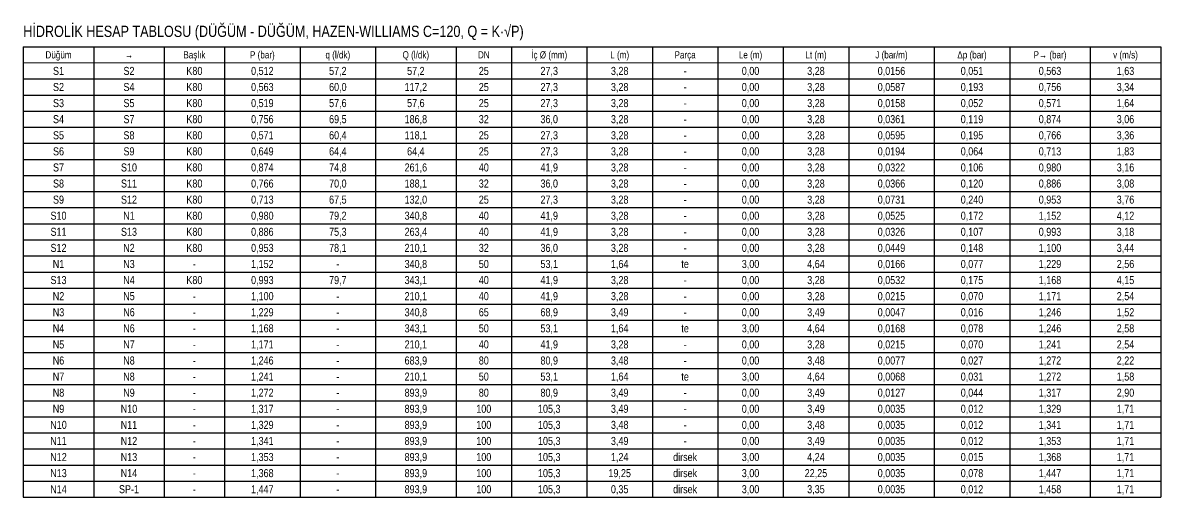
# Model space of a CAD drawing. Header units: centimetres. Extents: x 0 to 9130, y -568 to 3288.
# Drawn here: x 8000 to 9130, y 2052 to 2524 of the extents above; entities that cross this region are included whole.
import ezdxf
from ezdxf.enums import TextEntityAlignment as Align

# ---------------------------------------------------------------- set-up
doc = ezdxf.new("R2010")
doc.units = ezdxf.units.CM
doc.layers.add('ROTAS-YANGIN-TABLO', color=7, linetype='Continuous')
doc.styles.add('ROTAS', font='arial.ttf')

msp = doc.modelspace()

# ---------------------------------------------------------------- linework, layer by layer
at = {"layer": 'ROTAS-YANGIN-TABLO'}
for p, q in [((8000, 2500), (8000, 2052)), ((8070, 2500), (8070, 2052)), ((8140, 2500), (8140, 2052)), ((8200, 2500), (8200, 2052)), ((8275, 2500), (8275, 2052)), ((8350, 2500), (8350, 2052)), ((8430, 2500), (8430, 2052)), ((8485, 2500), (8485, 2052)), ((8560, 2500), (8560, 2052)), ((8625, 2500), (8625, 2052)), ((8690, 2500), (8690, 2052)), ((8755, 2500), (8755, 2052)), ((8820, 2500), (8820, 2052)), ((8905, 2500), (8905, 2052)), ((8980, 2500), (8980, 2052)), ((9060, 2500), (9060, 2052)), ((9130, 2500), (9130, 2052))]:
    msp.add_line(p, q, dxfattribs=at)
for points in [[(8000, 2500), (9130, 2500)], [(8000, 2468), (9130, 2468)], [(8000, 2452), (9130, 2452)], [(8000, 2436), (9130, 2436)], [(8000, 2420), (9130, 2420)], [(8000, 2404), (9130, 2404)], [(8000, 2388), (9130, 2388)], [(8000, 2372), (9130, 2372)], [(8000, 2356), (9130, 2356)], [(8000, 2340), (9130, 2340)], [(8000, 2324), (9130, 2324)], [(8000, 2308), (9130, 2308)], [(8000, 2292), (9130, 2292)], [(8000, 2276), (9130, 2276)], [(8000, 2260), (9130, 2260)], [(8000, 2244), (9130, 2244)], [(8000, 2228), (9130, 2228)], [(8000, 2212), (9130, 2212)], [(8000, 2196), (9130, 2196)], [(8000, 2180), (9130, 2180)], [(8000, 2164), (9130, 2164)], [(8000, 2148), (9130, 2148)], [(8000, 2132), (9130, 2132)], [(8000, 2116), (9130, 2116)], [(8000, 2100), (9130, 2100)], [(8000, 2084), (9130, 2084)], [(8000, 2068), (9130, 2068)], [(8000, 2052), (9130, 2052)]]:
    msp.add_lwpolyline(points, dxfattribs=at)
at = {"layer": 'ROTAS-YANGIN-TABLO', "const_width": 1}
msp.add_lwpolyline([(8000, 2484), (9130, 2484)], dxfattribs=at)

# ---------------------------------------------------------------- texts
at = {"layer": 'ROTAS-YANGIN-TABLO', "style": 'ROTAS', "width": 0.8}
msp.add_text('HİDROLİK HESAP TABLOSU (DÜĞÜM - DÜĞÜM, HAZEN-WILLIAMS C=120, Q = K·√P)', height=11.2, dxfattribs=at).set_placement((8000, 2506.4), align=Align.BOTTOM_LEFT)
for s, height, p in [('Düğüm', 7.2, (8035, 2492)), ('→', 7.2, (8105, 2492)), ('Başlık', 7.2, (8170, 2492)), ('P (bar)', 7.2, (8237.5, 2492)), ('q (l/dk)', 7.2, (8312.5, 2492)), ('Q (l/dk)', 7.2, (8390, 2492)), ('DN', 7.2, (8457.5, 2492)), ('İç Ø (mm)', 7.2, (8522.5, 2492)), ('L (m)', 7.2, (8592.5, 2492)), ('Parça', 7.2, (8657.5, 2492)), ('Le (m)', 7.2, (8722.5, 2492)), ('Lt (m)', 7.2, (8787.5, 2492)), ('J (bar/m)', 7.2, (8862.5, 2492)), ('Δp (bar)', 7.2, (8942.5, 2492)), ('P→ (bar)', 7.2, (9020, 2492)), ('v (m/s)', 7.2, (9095, 2492)), ('S1', 8, (8035, 2476)), ('S2', 8, (8105, 2476)), ('K80', 8, (8170, 2476)), ('0,512', 8, (8237.5, 2476)), ('57,2', 8, (8312.5, 2476)), ('57,2', 8, (8390, 2476)), ('25', 8, (8457.5, 2476)), ('27,3', 8, (8522.5, 2476)), ('3,28', 8, (8592.5, 2476)), ('0,00', 8, (8722.5, 2476)), ('3,28', 8, (8787.5, 2476)), ('0,0156', 8, (8862.5, 2476)), ('0,051', 8, (8942.5, 2476)), ('0,563', 8, (9020, 2476)), ('1,63', 8, (9095, 2476)), ('-', 8, (8657.5, 2476)), ('S2', 8, (8035, 2460)), ('S4', 8, (8105, 2460)), ('K80', 8, (8170, 2460)), ('0,563', 8, (8237.5, 2460)), ('60,0', 8, (8312.5, 2460)), ('117,2', 8, (8390, 2460)), ('25', 8, (8457.5, 2460)), ('27,3', 8, (8522.5, 2460)), ('3,28', 8, (8592.5, 2460)), ('-', 8, (8657.5, 2460)), ('0,00', 8, (8722.5, 2460)), ('3,28', 8, (8787.5, 2460)), ('0,0587', 8, (8862.5, 2460)), ('0,193', 8, (8942.5, 2460)), ('0,756', 8, (9020, 2460)), ('3,34', 8, (9095, 2460)), ('S3', 8, (8035, 2444)), ('S5', 8, (8105, 2444)), ('K80', 8, (8170, 2444)), ('0,519', 8, (8237.5, 2444)), ('57,6', 8, (8312.5, 2444)), ('57,6', 8, (8390, 2444)), ('25', 8, (8457.5, 2444)), ('27,3', 8, (8522.5, 2444)), ('3,28', 8, (8592.5, 2444)), ('-', 8, (8657.5, 2444)), ('0,00', 8, (8722.5, 2444)), ('3,28', 8, (8787.5, 2444)), ('0,0158', 8, (8862.5, 2444)), ('0,052', 8, (8942.5, 2444)), ('0,571', 8, (9020, 2444)), ('1,64', 8, (9095, 2444)), ('S4', 8, (8035, 2428)), ('S7', 8, (8105, 2428)), ('K80', 8, (8170, 2428)), ('0,756', 8, (8237.5, 2428)), ('69,5', 8, (8312.5, 2428)), ('186,8', 8, (8390, 2428)), ('32', 8, (8457.5, 2428)), ('36,0', 8, (8522.5, 2428)), ('3,28', 8, (8592.5, 2428)), ('0,00', 8, (8722.5, 2428)), ('3,28', 8, (8787.5, 2428)), ('0,0361', 8, (8862.5, 2428)), ('0,119', 8, (8942.5, 2428)), ('0,874', 8, (9020, 2428)), ('3,06', 8, (9095, 2428)), ('-', 8, (8657.5, 2428)), ('S5', 8, (8035, 2412)), ('S8', 8, (8105, 2412)), ('K80', 8, (8170, 2412)), ('0,571', 8, (8237.5, 2412)), ('60,4', 8, (8312.5, 2412)), ('118,1', 8, (8390, 2412)), ('25', 8, (8457.5, 2412)), ('27,3', 8, (8522.5, 2412)), ('3,28', 8, (8592.5, 2412)), ('-', 8, (8657.5, 2412)), ('0,00', 8, (8722.5, 2412)), ('3,28', 8, (8787.5, 2412)), ('0,0595', 8, (8862.5, 2412)), ('0,195', 8, (8942.5, 2412)), ('0,766', 8, (9020, 2412)), ('3,36', 8, (9095, 2412)), ('S6', 8, (8035, 2396)), ('S9', 8, (8105, 2396)), ('K80', 8, (8170, 2396)), ('0,649', 8, (8237.5, 2396)), ('64,4', 8, (8312.5, 2396)), ('64,4', 8, (8390, 2396)), ('25', 8, (8457.5, 2396)), ('27,3', 8, (8522.5, 2396)), ('3,28', 8, (8592.5, 2396)), ('0,00', 8, (8722.5, 2396)), ('3,28', 8, (8787.5, 2396)), ('0,0194', 8, (8862.5, 2396)), ('0,064', 8, (8942.5, 2396)), ('0,713', 8, (9020, 2396)), ('1,83', 8, (9095, 2396)), ('-', 8, (8657.5, 2396)), ('S7', 8, (8035, 2380)), ('S10', 8, (8105, 2380)), ('K80', 8, (8170, 2380)), ('0,874', 8, (8237.5, 2380)), ('74,8', 8, (8312.5, 2380)), ('261,6', 8, (8390, 2380)), ('40', 8, (8457.5, 2380)), ('41,9', 8, (8522.5, 2380)), ('3,28', 8, (8592.5, 2380)), ('-', 8, (8657.5, 2380)), ('0,00', 8, (8722.5, 2380)), ('3,28', 8, (8787.5, 2380)), ('0,0322', 8, (8862.5, 2380)), ('0,106', 8, (8942.5, 2380)), ('0,980', 8, (9020, 2380)), ('3,16', 8, (9095, 2380)), ('S8', 8, (8035, 2364)), ('S11', 8, (8105, 2364)), ('K80', 8, (8170, 2364)), ('0,766', 8, (8237.5, 2364)), ('70,0', 8, (8312.5, 2364)), ('188,1', 8, (8390, 2364)), ('32', 8, (8457.5, 2364)), ('36,0', 8, (8522.5, 2364)), ('3,28', 8, (8592.5, 2364)), ('0,00', 8, (8722.5, 2364)), ('3,28', 8, (8787.5, 2364)), ('0,0366', 8, (8862.5, 2364)), ('0,120', 8, (8942.5, 2364)), ('0,886', 8, (9020, 2364)), ('3,08', 8, (9095, 2364)), ('-', 8, (8657.5, 2364)), ('S9', 8, (8035, 2348)), ('S12', 8, (8105, 2348)), ('K80', 8, (8170, 2348)), ('0,713', 8, (8237.5, 2348)), ('67,5', 8, (8312.5, 2348)), ('132,0', 8, (8390, 2348)), ('25', 8, (8457.5, 2348)), ('27,3', 8, (8522.5, 2348)), ('3,28', 8, (8592.5, 2348)), ('-', 8, (8657.5, 2348)), ('0,00', 8, (8722.5, 2348)), ('3,28', 8, (8787.5, 2348)), ('0,0731', 8, (8862.5, 2348)), ('0,240', 8, (8942.5, 2348)), ('0,953', 8, (9020, 2348)), ('3,76', 8, (9095, 2348)), ('S10', 8, (8035, 2332)), ('N1', 8, (8105, 2332)), ('K80', 8, (8170, 2332)), ('0,980', 8, (8237.5, 2332)), ('79,2', 8, (8312.5, 2332)), ('340,8', 8, (8390, 2332)), ('40', 8, (8457.5, 2332)), ('41,9', 8, (8522.5, 2332)), ('3,28', 8, (8592.5, 2332)), ('-', 8, (8657.5, 2332)), ('0,00', 8, (8722.5, 2332)), ('3,28', 8, (8787.5, 2332)), ('0,0525', 8, (8862.5, 2332)), ('0,172', 8, (8942.5, 2332)), ('1,152', 8, (9020, 2332)), ('4,12', 8, (9095, 2332)), ('S11', 8, (8035, 2316)), ('S13', 8, (8105, 2316)), ('K80', 8, (8170, 2316)), ('0,886', 8, (8237.5, 2316)), ('75,3', 8, (8312.5, 2316)), ('263,4', 8, (8390, 2316)), ('40', 8, (8457.5, 2316)), ('41,9', 8, (8522.5, 2316)), ('3,28', 8, (8592.5, 2316)), ('0,00', 8, (8722.5, 2316)), ('3,28', 8, (8787.5, 2316)), ('0,0326', 8, (8862.5, 2316)), ('0,107', 8, (8942.5, 2316)), ('0,993', 8, (9020, 2316)), ('3,18', 8, (9095, 2316)), ('-', 8, (8657.5, 2316)), ('S12', 8, (8035, 2300)), ('N2', 8, (8105, 2300)), ('K80', 8, (8170, 2300)), ('0,953', 8, (8237.5, 2300)), ('78,1', 8, (8312.5, 2300)), ('210,1', 8, (8390, 2300)), ('32', 8, (8457.5, 2300)), ('36,0', 8, (8522.5, 2300)), ('3,28', 8, (8592.5, 2300)), ('-', 8, (8657.5, 2300)), ('0,00', 8, (8722.5, 2300)), ('3,28', 8, (8787.5, 2300)), ('0,0449', 8, (8862.5, 2300)), ('0,148', 8, (8942.5, 2300)), ('1,100', 8, (9020, 2300)), ('3,44', 8, (9095, 2300)), ('N1', 8, (8035, 2284)), ('N3', 8, (8105, 2284)), ('1,152', 8, (8237.5, 2284)), ('340,8', 8, (8390, 2284)), ('50', 8, (8457.5, 2284)), ('53,1', 8, (8522.5, 2284)), ('1,64', 8, (8592.5, 2284)), ('te', 8, (8657.5, 2284)), ('3,00', 8, (8722.5, 2284)), ('4,64', 8, (8787.5, 2284)), ('0,0166', 8, (8862.5, 2284)), ('0,077', 8, (8942.5, 2284)), ('1,229', 8, (9020, 2284)), ('2,56', 8, (9095, 2284)), ('-', 8, (8170, 2284)), ('-', 8, (8312.5, 2284)), ('S13', 8, (8035, 2268)), ('N4', 8, (8105, 2268)), ('K80', 8, (8170, 2268)), ('0,993', 8, (8237.5, 2268)), ('79,7', 8, (8312.5, 2268)), ('343,1', 8, (8390, 2268)), ('40', 8, (8457.5, 2268)), ('41,9', 8, (8522.5, 2268)), ('3,28', 8, (8592.5, 2268)), ('-', 8, (8657.5, 2268)), ('0,00', 8, (8722.5, 2268)), ('3,28', 8, (8787.5, 2268)), ('0,0532', 8, (8862.5, 2268)), ('0,175', 8, (8942.5, 2268)), ('1,168', 8, (9020, 2268)), ('4,15', 8, (9095, 2268)), ('N2', 8, (8035, 2252)), ('N5', 8, (8105, 2252)), ('-', 8, (8170, 2252)), ('1,100', 8, (8237.5, 2252)), ('-', 8, (8312.5, 2252)), ('210,1', 8, (8390, 2252)), ('40', 8, (8457.5, 2252)), ('41,9', 8, (8522.5, 2252)), ('3,28', 8, (8592.5, 2252)), ('-', 8, (8657.5, 2252)), ('0,00', 8, (8722.5, 2252)), ('3,28', 8, (8787.5, 2252)), ('0,0215', 8, (8862.5, 2252)), ('0,070', 8, (8942.5, 2252)), ('1,171', 8, (9020, 2252)), ('2,54', 8, (9095, 2252)), ('N3', 8, (8035, 2236)), ('N6', 8, (8105, 2236)), ('1,229', 8, (8237.5, 2236)), ('340,8', 8, (8390, 2236)), ('65', 8, (8457.5, 2236)), ('68,9', 8, (8522.5, 2236)), ('3,49', 8, (8592.5, 2236)), ('0,00', 8, (8722.5, 2236)), ('3,49', 8, (8787.5, 2236)), ('0,0047', 8, (8862.5, 2236)), ('0,016', 8, (8942.5, 2236)), ('1,246', 8, (9020, 2236)), ('1,52', 8, (9095, 2236)), ('-', 8, (8170, 2236)), ('-', 8, (8312.5, 2236)), ('-', 8, (8657.5, 2236)), ('N4', 8, (8035, 2220)), ('N6', 8, (8105, 2220)), ('-', 8, (8170, 2220)), ('1,168', 8, (8237.5, 2220)), ('-', 8, (8312.5, 2220)), ('343,1', 8, (8390, 2220)), ('50', 8, (8457.5, 2220)), ('53,1', 8, (8522.5, 2220)), ('1,64', 8, (8592.5, 2220)), ('te', 8, (8657.5, 2220)), ('3,00', 8, (8722.5, 2220)), ('4,64', 8, (8787.5, 2220)), ('0,0168', 8, (8862.5, 2220)), ('0,078', 8, (8942.5, 2220)), ('1,246', 8, (9020, 2220)), ('2,58', 8, (9095, 2220)), ('N5', 8, (8035, 2204)), ('N7', 8, (8105, 2204)), ('1,171', 8, (8237.5, 2204)), ('210,1', 8, (8390, 2204)), ('40', 8, (8457.5, 2204)), ('41,9', 8, (8522.5, 2204)), ('3,28', 8, (8592.5, 2204)), ('0,00', 8, (8722.5, 2204)), ('3,28', 8, (8787.5, 2204)), ('0,0215', 8, (8862.5, 2204)), ('0,070', 8, (8942.5, 2204)), ('1,241', 8, (9020, 2204)), ('2,54', 8, (9095, 2204)), ('-', 8, (8170, 2204)), ('-', 8, (8312.5, 2204)), ('-', 8, (8657.5, 2204)), ('N6', 8, (8035, 2188)), ('N8', 8, (8105, 2188)), ('-', 8, (8170, 2188)), ('1,246', 8, (8237.5, 2188)), ('-', 8, (8312.5, 2188)), ('683,9', 8, (8390, 2188)), ('80', 8, (8457.5, 2188)), ('80,9', 8, (8522.5, 2188)), ('3,48', 8, (8592.5, 2188)), ('-', 8, (8657.5, 2188)), ('0,00', 8, (8722.5, 2188)), ('3,48', 8, (8787.5, 2188)), ('0,0077', 8, (8862.5, 2188)), ('0,027', 8, (8942.5, 2188)), ('1,272', 8, (9020, 2188)), ('2,22', 8, (9095, 2188)), ('N7', 8, (8035, 2172)), ('N8', 8, (8105, 2172)), ('-', 8, (8170, 2172)), ('1,241', 8, (8237.5, 2172)), ('-', 8, (8312.5, 2172)), ('210,1', 8, (8390, 2172)), ('50', 8, (8457.5, 2172)), ('53,1', 8, (8522.5, 2172)), ('1,64', 8, (8592.5, 2172)), ('te', 8, (8657.5, 2172)), ('3,00', 8, (8722.5, 2172)), ('4,64', 8, (8787.5, 2172)), ('0,0068', 8, (8862.5, 2172)), ('0,031', 8, (8942.5, 2172)), ('1,272', 8, (9020, 2172)), ('1,58', 8, (9095, 2172)), ('N8', 8, (8035, 2156)), ('N9', 8, (8105, 2156)), ('-', 8, (8170, 2156)), ('1,272', 8, (8237.5, 2156)), ('-', 8, (8312.5, 2156)), ('893,9', 8, (8390, 2156)), ('80', 8, (8457.5, 2156)), ('80,9', 8, (8522.5, 2156)), ('3,49', 8, (8592.5, 2156)), ('-', 8, (8657.5, 2156)), ('0,00', 8, (8722.5, 2156)), ('3,49', 8, (8787.5, 2156)), ('0,0127', 8, (8862.5, 2156)), ('0,044', 8, (8942.5, 2156)), ('1,317', 8, (9020, 2156)), ('2,90', 8, (9095, 2156)), ('N9', 8, (8035, 2140)), ('N10', 8, (8105, 2140)), ('-', 8, (8170, 2140)), ('1,317', 8, (8237.5, 2140)), ('-', 8, (8312.5, 2140)), ('893,9', 8, (8390, 2140)), ('100', 8, (8457.5, 2140)), ('105,3', 8, (8522.5, 2140)), ('3,49', 8, (8592.5, 2140)), ('-', 8, (8657.5, 2140)), ('0,00', 8, (8722.5, 2140)), ('3,49', 8, (8787.5, 2140)), ('0,0035', 8, (8862.5, 2140)), ('0,012', 8, (8942.5, 2140)), ('1,329', 8, (9020, 2140)), ('1,71', 8, (9095, 2140)), ('N10', 8, (8035, 2124)), ('N11', 8, (8105, 2124)), ('1,329', 8, (8237.5, 2124)), ('893,9', 8, (8390, 2124)), ('100', 8, (8457.5, 2124)), ('105,3', 8, (8522.5, 2124)), ('3,48', 8, (8592.5, 2124)), ('0,00', 8, (8722.5, 2124)), ('3,48', 8, (8787.5, 2124)), ('0,0035', 8, (8862.5, 2124)), ('0,012', 8, (8942.5, 2124)), ('1,341', 8, (9020, 2124)), ('1,71', 8, (9095, 2124)), ('-', 8, (8170, 2124)), ('-', 8, (8312.5, 2124)), ('-', 8, (8657.5, 2124)), ('N11', 8, (8035, 2108)), ('N12', 8, (8105, 2108)), ('-', 8, (8170, 2108)), ('1,341', 8, (8237.5, 2108)), ('-', 8, (8312.5, 2108)), ('893,9', 8, (8390, 2108)), ('100', 8, (8457.5, 2108)), ('105,3', 8, (8522.5, 2108)), ('3,49', 8, (8592.5, 2108)), ('-', 8, (8657.5, 2108)), ('0,00', 8, (8722.5, 2108)), ('3,49', 8, (8787.5, 2108)), ('0,0035', 8, (8862.5, 2108)), ('0,012', 8, (8942.5, 2108)), ('1,353', 8, (9020, 2108)), ('1,71', 8, (9095, 2108)), ('N12', 8, (8035, 2092)), ('N13', 8, (8105, 2092)), ('1,353', 8, (8237.5, 2092)), ('893,9', 8, (8390, 2092)), ('100', 8, (8457.5, 2092)), ('105,3', 8, (8522.5, 2092)), ('1,24', 8, (8592.5, 2092)), ('dirsek', 8, (8657.5, 2092)), ('3,00', 8, (8722.5, 2092)), ('4,24', 8, (8787.5, 2092)), ('0,0035', 8, (8862.5, 2092)), ('0,015', 8, (8942.5, 2092)), ('1,368', 8, (9020, 2092)), ('1,71', 8, (9095, 2092)), ('-', 8, (8170, 2092)), ('-', 8, (8312.5, 2092)), ('N13', 8, (8035, 2076)), ('N14', 8, (8105, 2076)), ('-', 8, (8170, 2076)), ('1,368', 8, (8237.5, 2076)), ('-', 8, (8312.5, 2076)), ('893,9', 8, (8390, 2076)), ('100', 8, (8457.5, 2076)), ('105,3', 8, (8522.5, 2076)), ('19,25', 8, (8592.5, 2076)), ('dirsek', 8, (8657.5, 2076)), ('3,00', 8, (8722.5, 2076)), ('22,25', 8, (8787.5, 2076)), ('0,0035', 8, (8862.5, 2076)), ('0,078', 8, (8942.5, 2076)), ('1,447', 8, (9020, 2076)), ('1,71', 8, (9095, 2076)), ('N14', 8, (8035, 2060)), ('SP-1', 8, (8105, 2060)), ('-', 8, (8170, 2060)), ('1,447', 8, (8237.5, 2060)), ('-', 8, (8312.5, 2060)), ('893,9', 8, (8390, 2060)), ('100', 8, (8457.5, 2060)), ('105,3', 8, (8522.5, 2060)), ('0,35', 8, (8592.5, 2060)), ('dirsek', 8, (8657.5, 2060)), ('3,00', 8, (8722.5, 2060)), ('3,35', 8, (8787.5, 2060)), ('0,0035', 8, (8862.5, 2060)), ('0,012', 8, (8942.5, 2060)), ('1,458', 8, (9020, 2060)), ('1,71', 8, (9095, 2060))]:
    msp.add_text(s, height=height, dxfattribs=at).set_placement(p, align=Align.MIDDLE_CENTER)

doc.saveas('drawing.dxf')
